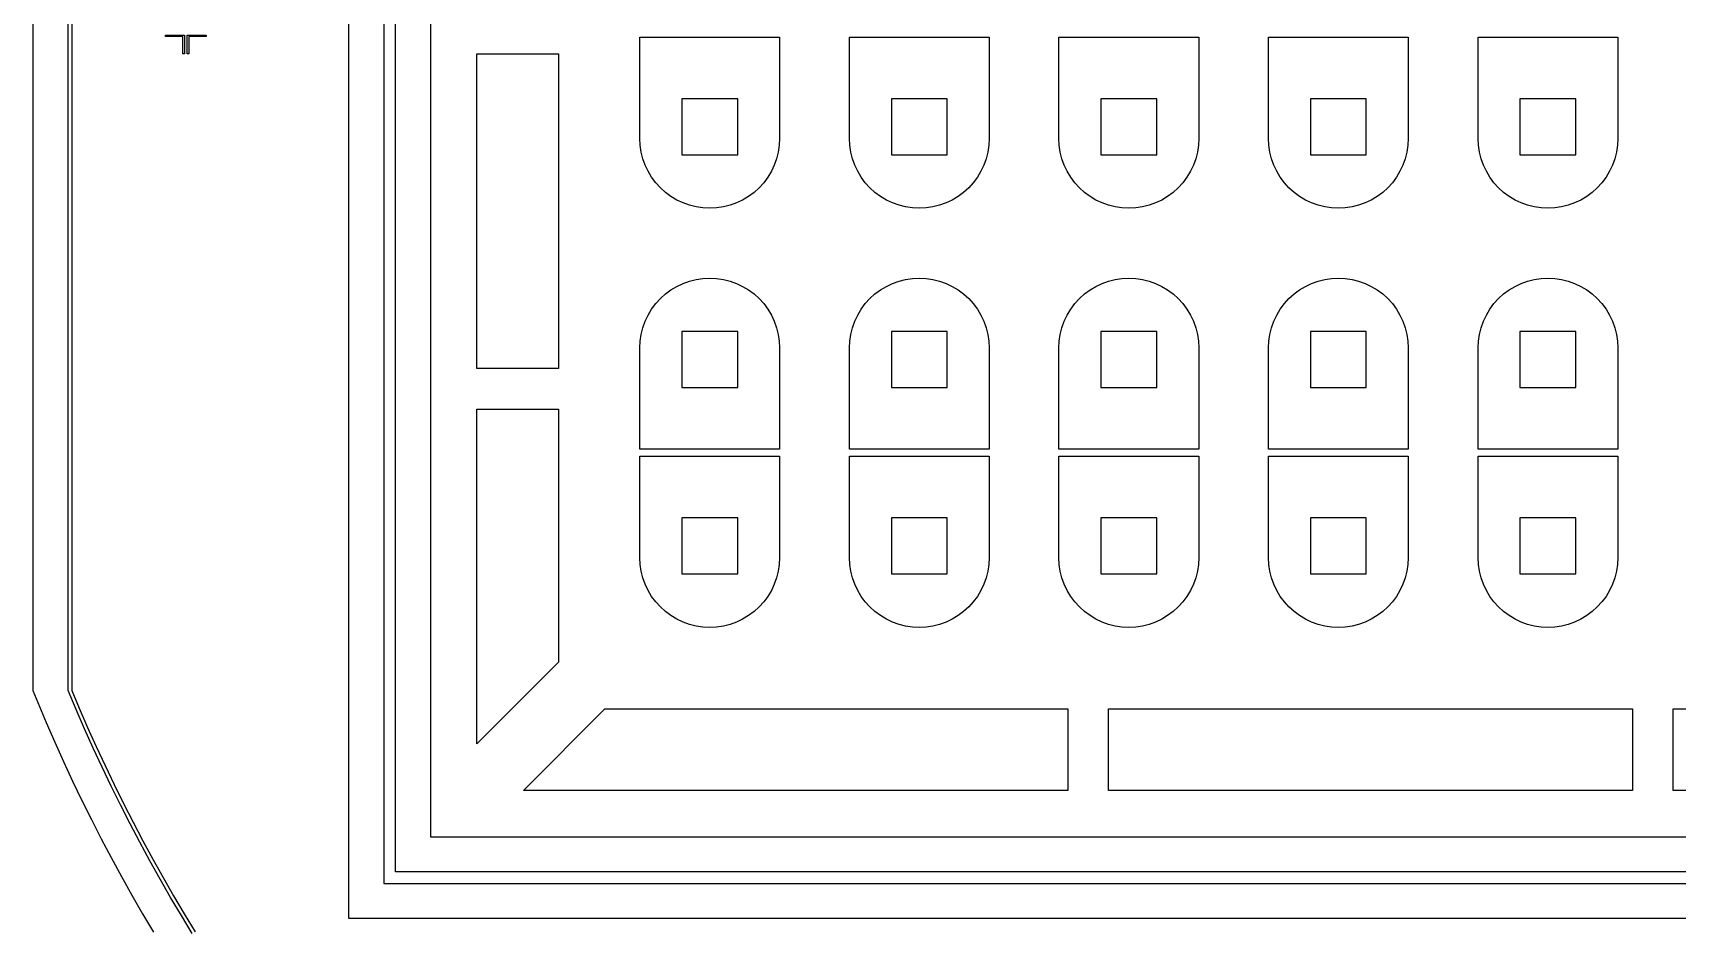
# Model space of a CAD drawing. Extents: x -25 to 122, y -49 to 104.
# Drawn here: x -25 to 46.9, y -11.5 to 27.5 of the extents above; entities that cross this region are included whole.
import ezdxf

# ---------------------------------------------------------------- set-up
doc = ezdxf.new("R2010")
doc.units = 0

msp = doc.modelspace()

# ---------------------------------------------------------------- linework, layer by layer
for p, q in [((-11.209, -11.209), (-11.209, 66.235)), ((-9.6805, 64.7065), (-9.6805, -9.6805)), ((-9.17099, -9.17099), (-9.17099, 64.197)), ((-7.64249, 62.6685), (-7.64249, -7.64249)), ((-25.0371, 56.2593), (-25.0371, -1.23334)), ((-23.4969, -1.23666), (-23.4969, 56.2626)), ((-23.3345, 56.2618), (-23.3345, -1.23579)), ((-19.2336, 27.3856), (-19.2336, 27.4493)), ((-19.2336, 27.4493), (-18.4057, 27.4493)), ((-18.4694, 27.3856), (-19.2336, 27.3856)), ((-18.4694, 26.6214), (-18.4694, 27.3856)), ((-18.4057, 27.4493), (-18.4057, 26.6214)), ((-18.2783, 26.6214), (-18.2783, 27.4493)), ((-18.2783, 27.4493), (-17.4504, 27.4493)), ((-17.4504, 27.3856), (-18.2146, 27.3856)), ((-18.2146, 27.3856), (-18.2146, 26.6214)), ((-17.4504, 27.4493), (-17.4504, 27.3856)), ((1.52849, 22.9275), (1.52849, 27.3602)), ((1.52849, 27.3602), (7.64249, 27.3602)), ((7.64249, 27.3602), (7.64249, 22.9275)), ((10.6995, 22.9275), (10.6995, 27.3602)), ((10.6995, 27.3602), (16.8135, 27.3602)), ((16.8135, 27.3602), (16.8135, 22.9275)), ((19.8705, 22.9275), (19.8705, 27.3602)), ((19.8705, 27.3602), (25.9845, 27.3602)), ((25.9845, 27.3602), (25.9845, 22.9275)), ((29.0415, 22.9275), (29.0415, 27.3602)), ((29.0415, 27.3602), (35.1555, 27.3602)), ((35.1555, 27.3602), (35.1555, 22.9275)), ((38.2125, 22.9275), (38.2125, 27.3602)), ((38.2125, 27.3602), (44.3265, 27.3602)), ((44.3265, 27.3602), (44.3265, 22.9275)), ((-18.4057, 26.6214), (-18.4694, 26.6214)), ((-18.2146, 26.6214), (-18.2783, 26.6214)), ((-5.60449, 12.8649), (-5.60449, 26.6214)), ((-5.60449, 26.6214), (-2.03799, 26.6214)), ((-2.03799, 26.6214), (-2.03799, 12.8649)), ((5.80829, 24.6598), (3.3627, 24.6598)), ((3.3627, 24.6598), (3.3627, 22.2142)), ((5.80829, 22.2142), (5.80829, 24.6598)), ((14.9793, 24.6598), (12.5337, 24.6598)), ((12.5337, 24.6598), (12.5337, 22.2142)), ((14.9793, 22.2142), (14.9793, 24.6598)), ((24.1503, 24.6598), (21.7047, 24.6598)), ((21.7047, 24.6598), (21.7047, 22.2142)), ((24.1503, 22.2142), (24.1503, 24.6598)), ((33.3213, 24.6598), (30.8757, 24.6598)), ((30.8757, 24.6598), (30.8757, 22.2142)), ((33.3213, 22.2142), (33.3213, 24.6598)), ((42.4923, 24.6598), (40.0467, 24.6598)), ((40.0467, 24.6598), (40.0467, 22.2142)), ((42.4923, 22.2142), (42.4923, 24.6598)), ((1.54321, 22.6279), (1.52849, 22.9275)), ((1.58723, 22.3311), (1.54321, 22.6279)), ((1.66013, 22.0401), (1.58723, 22.3311)), ((7.58376, 22.3311), (7.51086, 22.0401)), ((7.62776, 22.6279), (7.58376, 22.3311)), ((7.64249, 22.9275), (7.62776, 22.6279)), ((10.7142, 22.6279), (10.6995, 22.9275)), ((10.7582, 22.3311), (10.7142, 22.6279)), ((10.8311, 22.0401), (10.7582, 22.3311)), ((16.7547, 22.3311), (16.6819, 22.0401)), ((16.7988, 22.6279), (16.7547, 22.3311)), ((16.8135, 22.9275), (16.7988, 22.6279)), ((19.8852, 22.6279), (19.8705, 22.9275)), ((19.9292, 22.3311), (19.8852, 22.6279)), ((20.0021, 22.0401), (19.9292, 22.3311)), ((25.9258, 22.3311), (25.8529, 22.0401)), ((25.9698, 22.6279), (25.9258, 22.3311)), ((25.9845, 22.9275), (25.9698, 22.6279)), ((29.0562, 22.6279), (29.0415, 22.9275)), ((29.1002, 22.3311), (29.0562, 22.6279)), ((29.1731, 22.0401), (29.1002, 22.3311)), ((35.0968, 22.3311), (35.0238, 22.0401)), ((35.1408, 22.6279), (35.0968, 22.3311)), ((35.1555, 22.9275), (35.1408, 22.6279)), ((38.2272, 22.6279), (38.2125, 22.9275)), ((38.2712, 22.3311), (38.2272, 22.6279)), ((38.3441, 22.0401), (38.2712, 22.3311)), ((44.2677, 22.3311), (44.1949, 22.0401)), ((44.3118, 22.6279), (44.2677, 22.3311)), ((44.3265, 22.9275), (44.3118, 22.6279)), ((1.7612, 21.7576), (1.66013, 22.0401)), ((1.88947, 21.4864), (1.7612, 21.7576)), ((3.3627, 22.2142), (5.80829, 22.2142)), ((7.40979, 21.7576), (7.28151, 21.4864)), ((7.51086, 22.0401), (7.40979, 21.7576)), ((10.9322, 21.7576), (10.8311, 22.0401)), ((11.0605, 21.4864), (10.9322, 21.7576)), ((12.5337, 22.2142), (14.9793, 22.2142)), ((16.5808, 21.7576), (16.4525, 21.4864)), ((16.6819, 22.0401), (16.5808, 21.7576)), ((20.1032, 21.7576), (20.0021, 22.0401)), ((20.2315, 21.4864), (20.1032, 21.7576)), ((21.7047, 22.2142), (24.1503, 22.2142)), ((25.7518, 21.7576), (25.6235, 21.4864)), ((25.8529, 22.0401), (25.7518, 21.7576)), ((29.2742, 21.7576), (29.1731, 22.0401)), ((29.4025, 21.4864), (29.2742, 21.7576)), ((30.8757, 22.2142), (33.3213, 22.2142)), ((34.9228, 21.7576), (34.7945, 21.4864)), ((35.0238, 22.0401), (34.9228, 21.7576)), ((38.4452, 21.7576), (38.3441, 22.0401)), ((38.5735, 21.4864), (38.4452, 21.7576)), ((40.0467, 22.2142), (42.4923, 22.2142)), ((44.0938, 21.7576), (43.9655, 21.4864)), ((44.1949, 22.0401), (44.0938, 21.7576)), ((2.0437, 21.2291), (1.88947, 21.4864)), ((2.2224, 20.9882), (2.0437, 21.2291)), ((2.42387, 20.7659), (2.2224, 20.9882)), ((6.94858, 20.9882), (6.7471, 20.7659)), ((7.12729, 21.2291), (6.94858, 20.9882)), ((7.28151, 21.4864), (7.12729, 21.2291)), ((11.2147, 21.2291), (11.0605, 21.4864)), ((11.3934, 20.9882), (11.2147, 21.2291)), ((11.5949, 20.7659), (11.3934, 20.9882)), ((16.1196, 20.9882), (15.9181, 20.7659)), ((16.2983, 21.2291), (16.1196, 20.9882)), ((16.4525, 21.4864), (16.2983, 21.2291)), ((20.3857, 21.2291), (20.2315, 21.4864)), ((20.5644, 20.9882), (20.3857, 21.2291)), ((20.7659, 20.7659), (20.5644, 20.9882)), ((25.2906, 20.9882), (25.0891, 20.7659)), ((25.4693, 21.2291), (25.2906, 20.9882)), ((25.6235, 21.4864), (25.4693, 21.2291)), ((29.5567, 21.2291), (29.4025, 21.4864)), ((29.7354, 20.9882), (29.5567, 21.2291)), ((29.9369, 20.7659), (29.7354, 20.9882)), ((34.4616, 20.9882), (34.2601, 20.7659)), ((34.6403, 21.2291), (34.4616, 20.9882)), ((34.7945, 21.4864), (34.6403, 21.2291)), ((38.7277, 21.2291), (38.5735, 21.4864)), ((38.9064, 20.9882), (38.7277, 21.2291)), ((39.1079, 20.7659), (38.9064, 20.9882)), ((43.6326, 20.9882), (43.4311, 20.7659)), ((43.8113, 21.2291), (43.6326, 20.9882)), ((43.9655, 21.4864), (43.8113, 21.2291)), ((2.64616, 20.5644), (2.42387, 20.7659)), ((2.88712, 20.3857), (2.64616, 20.5644)), ((3.14444, 20.2315), (2.88712, 20.3857)), ((3.41563, 20.1032), (3.14444, 20.2315)), ((6.02655, 20.2315), (5.75534, 20.1032)), ((6.28386, 20.3857), (6.02655, 20.2315)), ((6.52483, 20.5644), (6.28386, 20.3857)), ((6.7471, 20.7659), (6.52483, 20.5644)), ((11.8172, 20.5644), (11.5949, 20.7659)), ((12.0581, 20.3857), (11.8172, 20.5644)), ((12.3154, 20.2315), (12.0581, 20.3857)), ((12.5866, 20.1032), (12.3154, 20.2315)), ((15.1975, 20.2315), (14.9263, 20.1032)), ((15.4549, 20.3857), (15.1975, 20.2315)), ((15.6958, 20.5644), (15.4549, 20.3857)), ((15.9181, 20.7659), (15.6958, 20.5644)), ((20.9882, 20.5644), (20.7659, 20.7659)), ((21.2291, 20.3857), (20.9882, 20.5644)), ((21.4864, 20.2315), (21.2291, 20.3857)), ((21.7576, 20.1032), (21.4864, 20.2315)), ((24.3685, 20.2315), (24.0974, 20.1032)), ((24.6259, 20.3857), (24.3685, 20.2315)), ((24.8668, 20.5644), (24.6259, 20.3857)), ((25.0891, 20.7659), (24.8668, 20.5644)), ((30.1592, 20.5644), (29.9369, 20.7659)), ((30.4001, 20.3857), (30.1592, 20.5644)), ((30.6574, 20.2315), (30.4001, 20.3857)), ((30.9286, 20.1032), (30.6574, 20.2315)), ((33.5396, 20.2315), (33.2683, 20.1032)), ((33.7969, 20.3857), (33.5396, 20.2315)), ((34.0378, 20.5644), (33.7969, 20.3857)), ((34.2601, 20.7659), (34.0378, 20.5644)), ((39.3302, 20.5644), (39.1079, 20.7659)), ((39.5711, 20.3857), (39.3302, 20.5644)), ((39.8284, 20.2315), (39.5711, 20.3857)), ((40.0996, 20.1032), (39.8284, 20.2315)), ((42.7105, 20.2315), (42.4393, 20.1032)), ((42.9679, 20.3857), (42.7105, 20.2315)), ((43.2088, 20.5644), (42.9679, 20.3857)), ((43.4311, 20.7659), (43.2088, 20.5644)), ((3.69809, 20.0021), (3.41563, 20.1032)), ((3.98911, 19.9292), (3.69809, 20.0021)), ((4.28587, 19.8852), (3.98911, 19.9292)), ((4.58549, 19.8705), (4.28587, 19.8852)), ((4.88512, 19.8852), (4.58549, 19.8705)), ((5.18188, 19.9292), (4.88512, 19.8852)), ((5.47289, 20.0021), (5.18188, 19.9292)), ((5.75534, 20.1032), (5.47289, 20.0021)), ((12.8691, 20.0021), (12.5866, 20.1032)), ((13.1601, 19.9292), (12.8691, 20.0021)), ((13.4569, 19.8852), (13.1601, 19.9292)), ((13.7565, 19.8705), (13.4569, 19.8852)), ((14.0561, 19.8852), (13.7565, 19.8705)), ((14.3529, 19.9292), (14.0561, 19.8852)), ((14.6439, 20.0021), (14.3529, 19.9292)), ((14.9263, 20.1032), (14.6439, 20.0021)), ((22.0401, 20.0021), (21.7576, 20.1032)), ((22.3311, 19.9292), (22.0401, 20.0021)), ((22.6279, 19.8852), (22.3311, 19.9292)), ((22.9275, 19.8705), (22.6279, 19.8852)), ((23.2271, 19.8852), (22.9275, 19.8705)), ((23.5239, 19.9292), (23.2271, 19.8852)), ((23.8149, 20.0021), (23.5239, 19.9292)), ((24.0974, 20.1032), (23.8149, 20.0021)), ((31.2111, 20.0021), (30.9286, 20.1032)), ((31.5021, 19.9292), (31.2111, 20.0021)), ((31.7989, 19.8852), (31.5021, 19.9292)), ((32.0985, 19.8705), (31.7989, 19.8852)), ((32.3981, 19.8852), (32.0985, 19.8705)), ((32.6949, 19.9292), (32.3981, 19.8852)), ((32.9859, 20.0021), (32.6949, 19.9292)), ((33.2683, 20.1032), (32.9859, 20.0021)), ((40.3821, 20.0021), (40.0996, 20.1032)), ((40.6731, 19.9292), (40.3821, 20.0021)), ((40.9699, 19.8852), (40.6731, 19.9292)), ((41.2695, 19.8705), (40.9699, 19.8852)), ((41.5691, 19.8852), (41.2695, 19.8705)), ((41.8659, 19.9292), (41.5691, 19.8852)), ((42.1569, 20.0021), (41.8659, 19.9292)), ((42.4393, 20.1032), (42.1569, 20.0021)), ((3.14444, 16.4525), (3.41563, 16.5808)), ((3.41563, 16.5808), (3.69809, 16.6819)), ((3.69809, 16.6819), (3.98911, 16.7547)), ((3.98911, 16.7547), (4.28587, 16.7988)), ((4.28587, 16.7988), (4.58549, 16.8135)), ((4.58549, 16.8135), (4.88512, 16.7988)), ((4.88512, 16.7988), (5.18188, 16.7547)), ((5.18188, 16.7547), (5.47289, 16.6819)), ((5.47289, 16.6819), (5.75534, 16.5808)), ((5.75534, 16.5808), (6.02655, 16.4525)), ((12.3154, 16.4525), (12.5866, 16.5808)), ((12.5866, 16.5808), (12.8691, 16.6819)), ((12.8691, 16.6819), (13.1601, 16.7547)), ((13.1601, 16.7547), (13.4569, 16.7988)), ((13.4569, 16.7988), (13.7565, 16.8135)), ((13.7565, 16.8135), (14.0561, 16.7988)), ((14.0561, 16.7988), (14.3529, 16.7547)), ((14.3529, 16.7547), (14.6439, 16.6819)), ((14.6439, 16.6819), (14.9263, 16.5808)), ((14.9263, 16.5808), (15.1975, 16.4525)), ((21.4864, 16.4525), (21.7576, 16.5808)), ((21.7576, 16.5808), (22.0401, 16.6819)), ((22.0401, 16.6819), (22.3311, 16.7547)), ((22.3311, 16.7547), (22.6279, 16.7988)), ((22.6279, 16.7988), (22.9275, 16.8135)), ((22.9275, 16.8135), (23.2271, 16.7988)), ((23.2271, 16.7988), (23.5239, 16.7547)), ((23.5239, 16.7547), (23.8149, 16.6819)), ((23.8149, 16.6819), (24.0974, 16.5808)), ((24.0974, 16.5808), (24.3685, 16.4525)), ((30.6574, 16.4525), (30.9286, 16.5808)), ((30.9286, 16.5808), (31.2111, 16.6819)), ((31.2111, 16.6819), (31.5021, 16.7547)), ((31.5021, 16.7547), (31.7989, 16.7988)), ((31.7989, 16.7988), (32.0985, 16.8135)), ((32.0985, 16.8135), (32.3981, 16.7988)), ((32.3981, 16.7988), (32.6949, 16.7547)), ((32.6949, 16.7547), (32.9859, 16.6819)), ((32.9859, 16.6819), (33.2683, 16.5808)), ((33.2683, 16.5808), (33.5396, 16.4525)), ((39.8284, 16.4525), (40.0996, 16.5808)), ((40.0996, 16.5808), (40.3821, 16.6819)), ((40.3821, 16.6819), (40.6731, 16.7547)), ((40.6731, 16.7547), (40.9699, 16.7988)), ((40.9699, 16.7988), (41.2695, 16.8135)), ((41.2695, 16.8135), (41.5691, 16.7988)), ((41.5691, 16.7988), (41.8659, 16.7547)), ((41.8659, 16.7547), (42.1569, 16.6819)), ((42.1569, 16.6819), (42.4393, 16.5808)), ((42.4393, 16.5808), (42.7105, 16.4525)), ((2.2224, 15.6958), (2.42387, 15.9181)), ((2.42387, 15.9181), (2.64616, 16.1196)), ((2.64616, 16.1196), (2.88712, 16.2983)), ((2.88712, 16.2983), (3.14444, 16.4525)), ((6.02655, 16.4525), (6.28386, 16.2983)), ((6.28386, 16.2983), (6.52483, 16.1196)), ((6.52483, 16.1196), (6.7471, 15.9181)), ((6.7471, 15.9181), (6.94858, 15.6958)), ((11.3934, 15.6958), (11.5949, 15.9181)), ((11.5949, 15.9181), (11.8172, 16.1196)), ((11.8172, 16.1196), (12.0581, 16.2983)), ((12.0581, 16.2983), (12.3154, 16.4525)), ((15.1975, 16.4525), (15.4549, 16.2983)), ((15.4549, 16.2983), (15.6958, 16.1196)), ((15.6958, 16.1196), (15.9181, 15.9181)), ((15.9181, 15.9181), (16.1196, 15.6958)), ((20.5644, 15.6958), (20.7659, 15.9181)), ((20.7659, 15.9181), (20.9882, 16.1196)), ((20.9882, 16.1196), (21.2291, 16.2983)), ((21.2291, 16.2983), (21.4864, 16.4525)), ((24.3685, 16.4525), (24.6259, 16.2983)), ((24.6259, 16.2983), (24.8668, 16.1196)), ((24.8668, 16.1196), (25.0891, 15.9181)), ((25.0891, 15.9181), (25.2906, 15.6958)), ((29.7354, 15.6958), (29.9369, 15.9181)), ((29.9369, 15.9181), (30.1592, 16.1196)), ((30.1592, 16.1196), (30.4001, 16.2983)), ((30.4001, 16.2983), (30.6574, 16.4525)), ((33.5396, 16.4525), (33.7969, 16.2983)), ((33.7969, 16.2983), (34.0378, 16.1196)), ((34.0378, 16.1196), (34.2601, 15.9181)), ((34.2601, 15.9181), (34.4616, 15.6958)), ((38.9064, 15.6958), (39.1079, 15.9181)), ((39.1079, 15.9181), (39.3302, 16.1196)), ((39.3302, 16.1196), (39.5711, 16.2983)), ((39.5711, 16.2983), (39.8284, 16.4525)), ((42.7105, 16.4525), (42.9679, 16.2983)), ((42.9679, 16.2983), (43.2088, 16.1196)), ((43.2088, 16.1196), (43.4311, 15.9181)), ((43.4311, 15.9181), (43.6326, 15.6958)), ((1.7612, 14.9263), (1.88947, 15.1975)), ((1.88947, 15.1975), (2.0437, 15.4549)), ((2.0437, 15.4549), (2.2224, 15.6958)), ((6.94858, 15.6958), (7.12729, 15.4549)), ((7.12729, 15.4549), (7.28151, 15.1975)), ((7.28151, 15.1975), (7.40979, 14.9263)), ((10.9322, 14.9263), (11.0605, 15.1975)), ((11.0605, 15.1975), (11.2147, 15.4549)), ((11.2147, 15.4549), (11.3934, 15.6958)), ((16.1196, 15.6958), (16.2983, 15.4549)), ((16.2983, 15.4549), (16.4525, 15.1975)), ((16.4525, 15.1975), (16.5808, 14.9263)), ((20.1032, 14.9263), (20.2315, 15.1975)), ((20.2315, 15.1975), (20.3857, 15.4549)), ((20.3857, 15.4549), (20.5644, 15.6958)), ((25.2906, 15.6958), (25.4693, 15.4549)), ((25.4693, 15.4549), (25.6235, 15.1975)), ((25.6235, 15.1975), (25.7518, 14.9263)), ((29.2742, 14.9263), (29.4025, 15.1975)), ((29.4025, 15.1975), (29.5567, 15.4549)), ((29.5567, 15.4549), (29.7354, 15.6958)), ((34.4616, 15.6958), (34.6403, 15.4549)), ((34.6403, 15.4549), (34.7945, 15.1975)), ((34.7945, 15.1975), (34.9228, 14.9263)), ((38.4452, 14.9263), (38.5735, 15.1975)), ((38.5735, 15.1975), (38.7277, 15.4549)), ((38.7277, 15.4549), (38.9064, 15.6958)), ((43.6326, 15.6958), (43.8113, 15.4549)), ((43.8113, 15.4549), (43.9655, 15.1975)), ((43.9655, 15.1975), (44.0938, 14.9263)), ((1.58723, 14.3529), (1.66013, 14.6439)), ((1.66013, 14.6439), (1.7612, 14.9263)), ((5.80829, 14.4698), (3.3627, 14.4698)), ((3.3627, 14.4698), (3.3627, 12.0242)), ((5.80829, 12.0242), (5.80829, 14.4698)), ((7.40979, 14.9263), (7.51086, 14.6439)), ((7.51086, 14.6439), (7.58376, 14.3529)), ((10.7582, 14.3529), (10.8311, 14.6439)), ((10.8311, 14.6439), (10.9322, 14.9263)), ((14.9793, 14.4698), (12.5337, 14.4698)), ((12.5337, 14.4698), (12.5337, 12.0242)), ((14.9793, 12.0242), (14.9793, 14.4698)), ((16.5808, 14.9263), (16.6819, 14.6439)), ((16.6819, 14.6439), (16.7547, 14.3529)), ((19.9292, 14.3529), (20.0021, 14.6439)), ((20.0021, 14.6439), (20.1032, 14.9263)), ((24.1503, 14.4698), (21.7047, 14.4698)), ((21.7047, 14.4698), (21.7047, 12.0242)), ((24.1503, 12.0242), (24.1503, 14.4698)), ((25.7518, 14.9263), (25.8529, 14.6439)), ((25.8529, 14.6439), (25.9258, 14.3529)), ((29.1002, 14.3529), (29.1731, 14.6439)), ((29.1731, 14.6439), (29.2742, 14.9263)), ((33.3213, 14.4698), (30.8757, 14.4698)), ((30.8757, 14.4698), (30.8757, 12.0242)), ((33.3213, 12.0242), (33.3213, 14.4698)), ((34.9228, 14.9263), (35.0238, 14.6439)), ((35.0238, 14.6439), (35.0968, 14.3529)), ((38.2712, 14.3529), (38.3441, 14.6439)), ((38.3441, 14.6439), (38.4452, 14.9263)), ((42.4923, 14.4698), (40.0467, 14.4698)), ((40.0467, 14.4698), (40.0467, 12.0242)), ((42.4923, 12.0242), (42.4923, 14.4698)), ((44.0938, 14.9263), (44.1949, 14.6439)), ((44.1949, 14.6439), (44.2677, 14.3529)), ((1.52849, 13.7565), (1.54321, 14.0561)), ((1.52849, 9.32384), (1.52849, 13.7565)), ((1.54321, 14.0561), (1.58723, 14.3529)), ((7.58376, 14.3529), (7.62776, 14.0561)), ((7.62776, 14.0561), (7.64249, 13.7565)), ((7.64249, 13.7565), (7.64249, 9.32384)), ((10.6995, 13.7565), (10.7142, 14.0561)), ((10.6995, 9.32384), (10.6995, 13.7565)), ((10.7142, 14.0561), (10.7582, 14.3529)), ((16.7547, 14.3529), (16.7988, 14.0561)), ((16.7988, 14.0561), (16.8135, 13.7565)), ((16.8135, 13.7565), (16.8135, 9.32384)), ((19.8705, 13.7565), (19.8852, 14.0561)), ((19.8705, 9.32384), (19.8705, 13.7565)), ((19.8852, 14.0561), (19.9292, 14.3529)), ((25.9258, 14.3529), (25.9698, 14.0561)), ((25.9698, 14.0561), (25.9845, 13.7565)), ((25.9845, 13.7565), (25.9845, 9.32384)), ((29.0415, 13.7565), (29.0562, 14.0561)), ((29.0415, 9.32384), (29.0415, 13.7565)), ((29.0562, 14.0561), (29.1002, 14.3529)), ((35.0968, 14.3529), (35.1408, 14.0561)), ((35.1408, 14.0561), (35.1555, 13.7565)), ((35.1555, 13.7565), (35.1555, 9.32384)), ((38.2125, 13.7565), (38.2272, 14.0561)), ((38.2125, 9.32384), (38.2125, 13.7565)), ((38.2272, 14.0561), (38.2712, 14.3529)), ((44.2677, 14.3529), (44.3118, 14.0561)), ((44.3118, 14.0561), (44.3265, 13.7565)), ((44.3265, 13.7565), (44.3265, 9.32384)), ((-2.03799, 12.8649), (-5.60449, 12.8649)), ((3.3627, 12.0242), (5.80829, 12.0242)), ((12.5337, 12.0242), (14.9793, 12.0242)), ((21.7047, 12.0242), (24.1503, 12.0242)), ((30.8757, 12.0242), (33.3213, 12.0242)), ((40.0467, 12.0242), (42.4923, 12.0242)), ((-5.60449, 11.0816), (-2.03799, 11.0816)), ((-5.60449, -3.5665), (-5.60449, 11.0816)), ((-2.03799, 11.0816), (-2.03799, 0)), ((7.64249, 9.32384), (1.52849, 9.32384)), ((1.52849, 4.58549), (1.52849, 9.01814)), ((1.52849, 9.01814), (7.64249, 9.01814)), ((7.64249, 9.01814), (7.64249, 4.58549)), ((16.8135, 9.32384), (10.6995, 9.32384)), ((10.6995, 4.58549), (10.6995, 9.01814)), ((10.6995, 9.01814), (16.8135, 9.01814)), ((16.8135, 9.01814), (16.8135, 4.58549)), ((25.9845, 9.32384), (19.8705, 9.32384)), ((19.8705, 4.58549), (19.8705, 9.01814)), ((19.8705, 9.01814), (25.9845, 9.01814)), ((25.9845, 9.01814), (25.9845, 4.58549)), ((35.1555, 9.32384), (29.0415, 9.32384)), ((29.0415, 4.58549), (29.0415, 9.01814)), ((29.0415, 9.01814), (35.1555, 9.01814)), ((35.1555, 9.01814), (35.1555, 4.58549)), ((44.3265, 9.32384), (38.2125, 9.32384)), ((38.2125, 4.58549), (38.2125, 9.01814)), ((38.2125, 9.01814), (44.3265, 9.01814)), ((44.3265, 9.01814), (44.3265, 4.58549)), ((5.80829, 6.31781), (3.3627, 6.31781)), ((3.3627, 6.31781), (3.3627, 3.87219)), ((5.80829, 3.87219), (5.80829, 6.31781)), ((14.9793, 6.31781), (12.5337, 6.31781)), ((12.5337, 6.31781), (12.5337, 3.87219)), ((14.9793, 3.87219), (14.9793, 6.31781)), ((24.1503, 6.31781), (21.7047, 6.31781)), ((21.7047, 6.31781), (21.7047, 3.87219)), ((24.1503, 3.87219), (24.1503, 6.31781)), ((33.3213, 6.31781), (30.8757, 6.31781)), ((30.8757, 6.31781), (30.8757, 3.87219)), ((33.3213, 3.87219), (33.3213, 6.31781)), ((42.4923, 6.31781), (40.0467, 6.31781)), ((40.0467, 6.31781), (40.0467, 3.87219)), ((42.4923, 3.87219), (42.4923, 6.31781)), ((1.54321, 4.28587), (1.52849, 4.58549)), ((7.64249, 4.58549), (7.62776, 4.28587)), ((10.7142, 4.28587), (10.6995, 4.58549)), ((16.8135, 4.58549), (16.7988, 4.28587)), ((19.8852, 4.28587), (19.8705, 4.58549)), ((25.9845, 4.58549), (25.9698, 4.28587)), ((29.0562, 4.28587), (29.0415, 4.58549)), ((35.1555, 4.58549), (35.1408, 4.28587)), ((38.2272, 4.28587), (38.2125, 4.58549)), ((44.3265, 4.58549), (44.3118, 4.28587)), ((1.58723, 3.98911), (1.54321, 4.28587)), ((1.66013, 3.69809), (1.58723, 3.98911)), ((1.7612, 3.41563), (1.66013, 3.69809)), ((3.3627, 3.87219), (5.80829, 3.87219)), ((7.51086, 3.69809), (7.40979, 3.41563)), ((7.58376, 3.98911), (7.51086, 3.69809)), ((7.62776, 4.28587), (7.58376, 3.98911)), ((10.7582, 3.98911), (10.7142, 4.28587)), ((10.8311, 3.69809), (10.7582, 3.98911)), ((10.9322, 3.41563), (10.8311, 3.69809)), ((12.5337, 3.87219), (14.9793, 3.87219)), ((16.6819, 3.69809), (16.5808, 3.41563)), ((16.7547, 3.98911), (16.6819, 3.69809)), ((16.7988, 4.28587), (16.7547, 3.98911)), ((19.9292, 3.98911), (19.8852, 4.28587)), ((20.0021, 3.69809), (19.9292, 3.98911)), ((20.1032, 3.41563), (20.0021, 3.69809)), ((21.7047, 3.87219), (24.1503, 3.87219)), ((25.8529, 3.69809), (25.7518, 3.41563)), ((25.9258, 3.98911), (25.8529, 3.69809)), ((25.9698, 4.28587), (25.9258, 3.98911)), ((29.1002, 3.98911), (29.0562, 4.28587)), ((29.1731, 3.69809), (29.1002, 3.98911)), ((29.2742, 3.41563), (29.1731, 3.69809)), ((30.8757, 3.87219), (33.3213, 3.87219)), ((35.0238, 3.69809), (34.9228, 3.41563)), ((35.0968, 3.98911), (35.0238, 3.69809)), ((35.1408, 4.28587), (35.0968, 3.98911)), ((38.2712, 3.98911), (38.2272, 4.28587)), ((38.3441, 3.69809), (38.2712, 3.98911)), ((38.4452, 3.41563), (38.3441, 3.69809)), ((40.0467, 3.87219), (42.4923, 3.87219)), ((44.1949, 3.69809), (44.0938, 3.41563)), ((44.2677, 3.98911), (44.1949, 3.69809)), ((44.3118, 4.28587), (44.2677, 3.98911)), ((1.88947, 3.14444), (1.7612, 3.41563)), ((2.0437, 2.88712), (1.88947, 3.14444)), ((2.2224, 2.64616), (2.0437, 2.88712)), ((7.12729, 2.88712), (6.94858, 2.64616)), ((7.28151, 3.14444), (7.12729, 2.88712)), ((7.40979, 3.41563), (7.28151, 3.14444)), ((11.0605, 3.14444), (10.9322, 3.41563)), ((11.2147, 2.88712), (11.0605, 3.14444)), ((11.3934, 2.64616), (11.2147, 2.88712)), ((16.2983, 2.88712), (16.1196, 2.64616)), ((16.4525, 3.14444), (16.2983, 2.88712)), ((16.5808, 3.41563), (16.4525, 3.14444)), ((20.2315, 3.14444), (20.1032, 3.41563)), ((20.3857, 2.88712), (20.2315, 3.14444)), ((20.5644, 2.64616), (20.3857, 2.88712)), ((25.4693, 2.88712), (25.2906, 2.64616)), ((25.6235, 3.14444), (25.4693, 2.88712)), ((25.7518, 3.41563), (25.6235, 3.14444)), ((29.4025, 3.14444), (29.2742, 3.41563)), ((29.5567, 2.88712), (29.4025, 3.14444)), ((29.7354, 2.64616), (29.5567, 2.88712)), ((34.6403, 2.88712), (34.4616, 2.64616)), ((34.7945, 3.14444), (34.6403, 2.88712)), ((34.9228, 3.41563), (34.7945, 3.14444)), ((38.5735, 3.14444), (38.4452, 3.41563)), ((38.7277, 2.88712), (38.5735, 3.14444)), ((38.9064, 2.64616), (38.7277, 2.88712)), ((43.8113, 2.88712), (43.6326, 2.64616)), ((43.9655, 3.14444), (43.8113, 2.88712)), ((44.0938, 3.41563), (43.9655, 3.14444)), ((2.42387, 2.42387), (2.2224, 2.64616)), ((2.64616, 2.2224), (2.42387, 2.42387)), ((2.88712, 2.0437), (2.64616, 2.2224)), ((6.52483, 2.2224), (6.28386, 2.0437)), ((6.7471, 2.42387), (6.52483, 2.2224)), ((6.94858, 2.64616), (6.7471, 2.42387)), ((11.5949, 2.42387), (11.3934, 2.64616)), ((11.8172, 2.2224), (11.5949, 2.42387)), ((12.0581, 2.0437), (11.8172, 2.2224)), ((15.6958, 2.2224), (15.4549, 2.0437)), ((15.9181, 2.42387), (15.6958, 2.2224)), ((16.1196, 2.64616), (15.9181, 2.42387)), ((20.7659, 2.42387), (20.5644, 2.64616)), ((20.9882, 2.2224), (20.7659, 2.42387)), ((21.2291, 2.0437), (20.9882, 2.2224)), ((24.8668, 2.2224), (24.6259, 2.0437)), ((25.0891, 2.42387), (24.8668, 2.2224)), ((25.2906, 2.64616), (25.0891, 2.42387)), ((29.9369, 2.42387), (29.7354, 2.64616)), ((30.1592, 2.2224), (29.9369, 2.42387)), ((30.4001, 2.0437), (30.1592, 2.2224)), ((34.0378, 2.2224), (33.7969, 2.0437)), ((34.2601, 2.42387), (34.0378, 2.2224)), ((34.4616, 2.64616), (34.2601, 2.42387)), ((39.1079, 2.42387), (38.9064, 2.64616)), ((39.3302, 2.2224), (39.1079, 2.42387)), ((39.5711, 2.0437), (39.3302, 2.2224)), ((43.2088, 2.2224), (42.9679, 2.0437)), ((43.4311, 2.42387), (43.2088, 2.2224)), ((43.6326, 2.64616), (43.4311, 2.42387)), ((3.14444, 1.88947), (2.88712, 2.0437)), ((3.41563, 1.7612), (3.14444, 1.88947)), ((3.69809, 1.66013), (3.41563, 1.7612)), ((3.98911, 1.58723), (3.69809, 1.66013)), ((4.28587, 1.54321), (3.98911, 1.58723)), ((4.58549, 1.52849), (4.28587, 1.54321)), ((4.88512, 1.54321), (4.58549, 1.52849)), ((5.18188, 1.58723), (4.88512, 1.54321)), ((5.47289, 1.66013), (5.18188, 1.58723)), ((5.75534, 1.7612), (5.47289, 1.66013)), ((6.02655, 1.88947), (5.75534, 1.7612)), ((6.28386, 2.0437), (6.02655, 1.88947)), ((12.3154, 1.88947), (12.0581, 2.0437)), ((12.5866, 1.7612), (12.3154, 1.88947)), ((12.8691, 1.66013), (12.5866, 1.7612)), ((13.1601, 1.58723), (12.8691, 1.66013)), ((13.4569, 1.54321), (13.1601, 1.58723)), ((13.7565, 1.52849), (13.4569, 1.54321)), ((14.0561, 1.54321), (13.7565, 1.52849)), ((14.3529, 1.58723), (14.0561, 1.54321)), ((14.6439, 1.66013), (14.3529, 1.58723)), ((14.9263, 1.7612), (14.6439, 1.66013)), ((15.1975, 1.88947), (14.9263, 1.7612)), ((15.4549, 2.0437), (15.1975, 1.88947)), ((21.4864, 1.88947), (21.2291, 2.0437)), ((21.7576, 1.7612), (21.4864, 1.88947)), ((22.0401, 1.66013), (21.7576, 1.7612)), ((22.3311, 1.58723), (22.0401, 1.66013)), ((22.6279, 1.54321), (22.3311, 1.58723)), ((22.9275, 1.52849), (22.6279, 1.54321)), ((23.2271, 1.54321), (22.9275, 1.52849)), ((23.5239, 1.58723), (23.2271, 1.54321)), ((23.8149, 1.66013), (23.5239, 1.58723)), ((24.0974, 1.7612), (23.8149, 1.66013)), ((24.3685, 1.88947), (24.0974, 1.7612)), ((24.6259, 2.0437), (24.3685, 1.88947)), ((30.6574, 1.88947), (30.4001, 2.0437)), ((30.9286, 1.7612), (30.6574, 1.88947)), ((31.2111, 1.66013), (30.9286, 1.7612)), ((31.5021, 1.58723), (31.2111, 1.66013)), ((31.7989, 1.54321), (31.5021, 1.58723)), ((32.0985, 1.52849), (31.7989, 1.54321)), ((32.3981, 1.54321), (32.0985, 1.52849)), ((32.6949, 1.58723), (32.3981, 1.54321)), ((32.9859, 1.66013), (32.6949, 1.58723)), ((33.2683, 1.7612), (32.9859, 1.66013)), ((33.5396, 1.88947), (33.2683, 1.7612)), ((33.7969, 2.0437), (33.5396, 1.88947)), ((39.8284, 1.88947), (39.5711, 2.0437)), ((40.0996, 1.7612), (39.8284, 1.88947)), ((40.3821, 1.66013), (40.0996, 1.7612)), ((40.6731, 1.58723), (40.3821, 1.66013)), ((40.9699, 1.54321), (40.6731, 1.58723)), ((41.2695, 1.52849), (40.9699, 1.54321)), ((41.5691, 1.54321), (41.2695, 1.52849)), ((41.8659, 1.58723), (41.5691, 1.54321)), ((42.1569, 1.66013), (41.8659, 1.58723)), ((42.4393, 1.7612), (42.1569, 1.66013)), ((42.7105, 1.88947), (42.4393, 1.7612)), ((42.9679, 2.0437), (42.7105, 1.88947)), ((-2.03799, 0), (-5.60449, -3.5665)), ((-25.0371, -1.23334), (-24.8218, -1.76227)), ((-23.1475, -2.06595), (-23.4969, -1.23666)), ((-23.3345, -1.23579), (-23.0096, -2.00685)), ((-24.8218, -1.76227), (-24.4572, -2.62738)), ((-22.7793, -2.91049), (-23.1475, -2.06595)), ((-23.0096, -2.00685), (-22.6422, -2.8497)), ((-3.5665, -5.60449), (0, -2.03799)), ((0, -2.03799), (20.2526, -2.03799)), ((20.2526, -2.03799), (20.2526, -5.60449)), ((22.0359, -5.60449), (22.0359, -2.03799)), ((22.0359, -2.03799), (44.9634, -2.03799)), ((44.9634, -2.03799), (44.9634, -5.60449)), ((46.7466, -5.60449), (46.7466, -2.03799)), ((46.7466, -2.03799), (69.6741, -2.03799)), ((-24.4572, -2.62738), (-24.082, -3.48796)), ((-22.6422, -2.8497), (-22.2644, -3.68797)), ((-24.082, -3.48796), (-23.6963, -4.34386)), ((-22.4008, -3.75044), (-22.7793, -2.91049)), ((-22.012, -4.58569), (-22.4008, -3.75044)), ((-22.2644, -3.68797), (-21.8764, -4.52156)), ((-23.6963, -4.34386), (-23.3002, -5.19496)), ((-21.613, -5.41611), (-22.012, -4.58569)), ((-21.8764, -4.52156), (-21.4782, -5.35031)), ((-23.3002, -5.19496), (-22.8936, -6.04114)), ((-21.2038, -6.24156), (-21.613, -5.41611)), ((-21.4782, -5.35031), (-21.0698, -6.17412)), ((20.2526, -5.60449), (-3.5665, -5.60449)), ((44.9634, -5.60449), (22.0359, -5.60449)), ((69.6741, -5.60449), (46.7466, -5.60449)), ((-22.8936, -6.04114), (-22.4766, -6.88226)), ((-20.7845, -7.06194), (-21.2038, -6.24156)), ((-21.0698, -6.17412), (-20.6514, -6.99286)), ((-22.4766, -6.88226), (-22.0494, -7.7182)), ((-20.3552, -7.87711), (-20.7845, -7.06194)), ((-20.6514, -6.99286), (-20.2229, -7.8064)), ((-22.0494, -7.7182), (-21.612, -8.54884)), ((-19.916, -8.68694), (-20.3552, -7.87711)), ((-20.2229, -7.8064), (-19.7845, -8.61461)), ((-7.64249, -7.64249), (99.3525, -7.64249)), ((-21.612, -8.54884), (-21.1644, -9.37405)), ((-19.7845, -8.61461), (-19.3363, -9.41739)), ((-19.4668, -9.49133), (-19.916, -8.68694)), ((100.881, -9.17099), (-9.17099, -9.17099)), ((-21.1644, -9.37405), (-20.7066, -10.1937)), ((-19.0078, -10.2901), (-19.4668, -9.49133)), ((-19.3363, -9.41739), (-18.8782, -10.2146)), ((-9.6805, -9.6805), (101.39, -9.6805)), ((-20.7066, -10.1937), (-20.2389, -11.0077)), ((-18.539, -11.0833), (-19.0078, -10.2901)), ((-18.8782, -10.2146), (-18.4103, -11.0061)), ((-20.2389, -11.0077), (-19.7612, -11.8159)), ((-18.0605, -11.8706), (-18.539, -11.0833)), ((-18.4103, -11.0061), (-17.9328, -11.7919)), ((102.919, -11.209), (-11.209, -11.209))]:
    msp.add_line(p, q)

doc.saveas('drawing.dxf')
